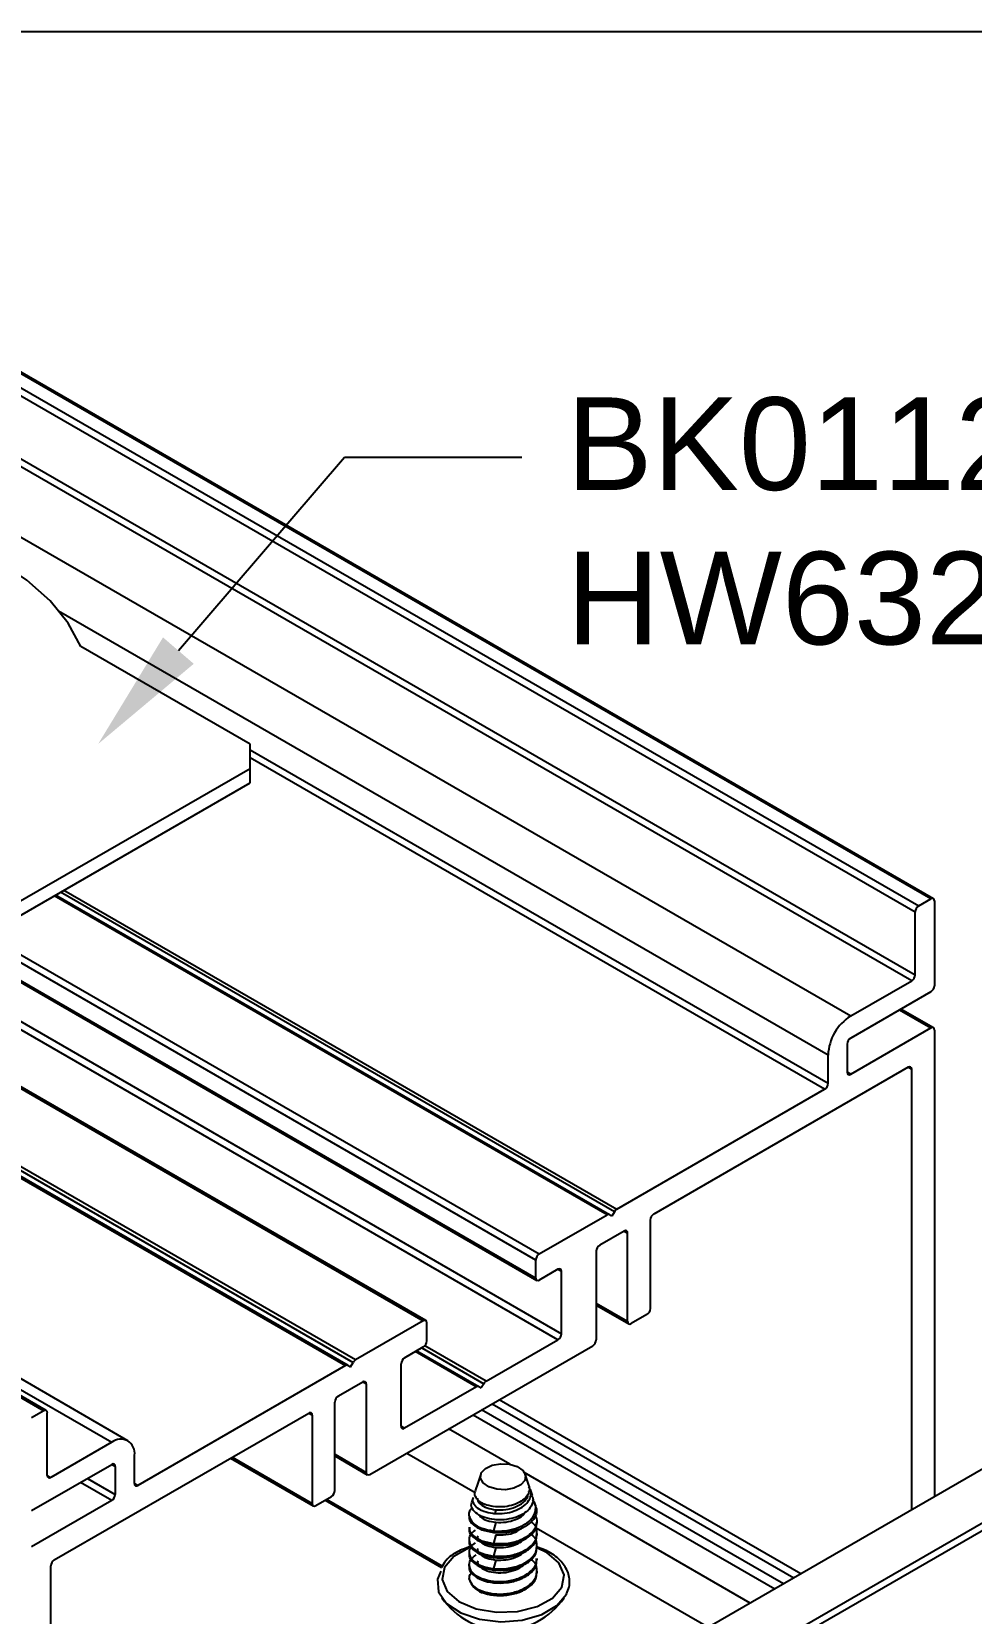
# Model space of a CAD drawing. Extents: x 0 to 7.49, y -6.93 to 0.
# Drawn here: x 2.954 to 4.86, y -3.211 to 0 of the extents above; entities that cross this region are included whole.
import ezdxf
from ezdxf import colors
from ezdxf.entities.mleader import LeaderData, LeaderLine
from ezdxf.math import Vec2, Vec3

# ---------------------------------------------------------------- set-up
doc = ezdxf.new("R2010")
doc.units = 0
doc.header["$LTSCALE"] = 0.5
doc.header["$MEASUREMENT"] = 0
for name, color, linetype in [('End Cap', 92, 'CONTINUOUS'), ('FAB DWG', 221, 'CONTINUOUS'), ('Hardware', 242, 'CONTINUOUS'), ('Housing', 150, 'CONTINUOUS')]:
    doc.layers.add(name, color=color, linetype=linetype)
doc.layers.add('Text-Unprinted', color=131, linetype='CONTINUOUS', plot=False)
doc.styles.get("Standard").update_dxf_attribs({"font": 'arial.ttf'})

msp = doc.modelspace()

# ---------------------------------------------------------------- linework, layer by layer
at = {"layer": 'End Cap', "transparency": 16777216}
for p, q in [((5.8668, -2.3499), (4.0424, -3.4031)), ((4.1365, -3.4574), (5.9577, -2.4061)), ((5.9646, -2.4183), (4.1435, -3.4696))]:
    msp.add_line(p, q, dxfattribs=at)
at = {"layer": 'Hardware', "transparency": 16777216}
for p, q in [((3.3971, -1.4465), (3.0537, -1.2483)), ((3.3971, -1.5248), (3.3971, -1.4465)), ((2.7307, -1.8801), (3.3971, -1.4955)), ((2.7307, -1.9094), (3.3971, -1.5248)), ((3.8592, -2.9465), (3.854, -2.9623)), ((3.8652, -2.9283), (3.8592, -2.9465)), ((3.9628, -2.9504), (3.9555, -2.9283)), ((3.8497, -2.9754), (3.847, -2.9837)), ((3.9624, -2.964), (3.9624, -2.9635)), ((3.9698, -2.9717), (3.9657, -2.9592)), ((3.8958, -3.0004), (3.8938, -3.0079)), ((3.9768, -2.9931), (3.9751, -2.9881)), ((3.8414, -3.0357), (3.8414, -3.0389)), ((3.8958, -3.0259), (3.8911, -3.0433)), ((3.8911, -3.0433), (3.8968, -3.0438)), ((3.9794, -3.0262), (3.9794, -3.023)), ((3.9794, -3.0517), (3.9794, -3.0485)), ((3.8414, -3.0613), (3.8414, -3.0645)), ((3.8958, -3.0514), (3.8911, -3.0688)), ((3.8958, -3.077), (3.8911, -3.0943)), ((3.9794, -3.0772), (3.9794, -3.074)), ((3.8414, -3.0868), (3.8414, -3.09)), ((3.8414, -3.1123), (3.8414, -3.1155)), ((3.8958, -3.1025), (3.8911, -3.1198)), ((3.9794, -3.1027), (3.9794, -3.0995)), ((3.9794, -3.1282), (3.9794, -3.1251))]:
    msp.add_line(p, q, dxfattribs=at)
at = {"layer": 'Hardware', "transparency": 16777216, "flags": 128}
for points in [[(3.0537, -1.2483), (3.0281, -1.2005), (2.9913, -1.1552), (2.944, -1.1133), (2.8871, -1.0756), (2.8218, -1.0428), (2.7492, -1.0155), (2.6708, -0.9943), (2.588, -0.9795)], [(3.8662, -2.9258), (3.8745, -2.9167), (3.8882, -2.91), (3.9053, -2.9069), (3.9232, -2.9078), (3.9391, -2.9125), (3.9507, -2.9205), (3.9561, -2.9303), (3.9545, -2.9407), (3.9462, -2.9499), (3.9325, -2.9565), (3.9154, -2.9597), (3.8975, -2.9588), (3.8816, -2.954), (3.87, -2.946), (3.8646, -2.9362), (3.8662, -2.9258)], [(3.8438, -3.077), (3.8414, -3.0779), (3.8103, -3.0951), (3.7913, -3.1174), (3.7867, -3.1421), (3.7969, -3.1663), (3.8209, -3.1869), (3.8556, -3.2016), (3.897, -3.2085), (3.9399, -3.2069), (3.9793, -3.1969), (4.0104, -3.1797), (4.0294, -3.1574)], [(4.0294, -3.1574), (4.034, -3.1327), (4.0238, -3.1085), (3.9998, -3.0879), (3.9787, -3.0777)], [(3.784, -3.1253), (3.7775, -3.1415), (3.7796, -3.1669), (3.7959, -3.1905), (3.8246, -3.2098), (3.8626, -3.2227), (3.9057, -3.2277), (3.9494, -3.2244), (3.9888, -3.2131), (4.0197, -3.195), (4.0388, -3.1721), (4.0388, -3.1721)]]:
    msp.add_lwpolyline(points, dxfattribs=at)
at = {"layer": 'Hardware', "transparency": 16777216}
for centre, radius, start, end in [((3.9104, -2.9324), 0.1122, 263.0297, 289.4284), ((3.8807, -3.1301), 0.0406, 196.1465, 250.1081), ((3.9104, -3.0933), 0.151, 214.7003, 325.2997)]:
    msp.add_arc(centre, radius, start, end, dxfattribs=at)
for points, knots in [([(3.9621, -2.9506), (3.9629, -2.9526), (3.9651, -2.9584), (3.9622, -2.9685), (3.9539, -2.9792), (3.9402, -2.9876), (3.9232, -2.9932), (3.9073, -2.9951), (3.898, -2.9945), (3.8948, -2.9943)], [0, 0, 0, 0, 0.088139, 0.250778, 0.414665, 0.578446, 0.744204, 0.911641, 1, 1, 1, 1]), ([(3.8928, -3.0204), (3.8861, -3.0193), (3.8727, -3.0172), (3.8572, -3.0094), (3.8479, -2.9994), (3.8447, -2.9903), (3.8471, -2.9853), (3.8478, -2.984)], [0, 0, 0, 0, 0.228204, 0.456487, 0.684954, 0.913145, 1, 1, 1, 1]), ([(3.85, -2.9755), (3.8498, -2.9758), (3.8475, -2.9794), (3.8496, -2.987), (3.8569, -2.9967), (3.8709, -3.004), (3.8844, -3.0071), (3.8923, -3.0078), (3.8938, -3.0079)], [0, 0, 0, 0, 0.022391, 0.257011, 0.491547, 0.720747, 0.949346, 1, 1, 1, 1]), ([(3.8948, -2.9943), (3.8888, -2.9934), (3.8769, -2.9916), (3.8631, -2.9849), (3.8548, -2.9761), (3.852, -2.9681), (3.8541, -2.9638), (3.8547, -2.9626)], [0, 0, 0, 0, 0.228196, 0.456474, 0.684983, 0.913154, 1, 1, 1, 1]), ([(3.8591, -2.9768), (3.8589, -2.9777), (3.8578, -2.982), (3.8639, -2.9896), (3.8767, -2.9973), (3.8895, -2.9994), (3.8958, -3.0004)], [0, 0, 0, 0, 0.088098, 0.386448, 0.697253, 1, 1, 1, 1]), ([(3.969, -2.972), (3.9698, -2.9736), (3.9724, -2.9793), (3.9699, -2.99), (3.9616, -3.0021), (3.9469, -3.012), (3.9281, -3.0187), (3.9092, -3.0214), (3.8975, -3.0207), (3.8928, -3.0204)], [0, 0, 0, 0, 0.0623551, 0.2247362, 0.3887289, 0.5526975, 0.7178545, 0.8849904, 1, 1, 1, 1]), ([(3.8938, -3.0079), (3.9003, -3.0081), (3.9135, -3.0083), (3.9331, -3.0034), (3.9498, -2.9955), (3.9619, -2.9846), (3.9673, -2.972), (3.9675, -2.9613), (3.9636, -2.9556), (3.9624, -2.9539)], [0, 0, 0, 0, 0.1564907, 0.3130885, 0.4700138, 0.6268562, 0.7796567, 0.9323452, 1, 1, 1, 1]), ([(3.8958, -3.0004), (3.9025, -3.0006), (3.9161, -3.0009), (3.9362, -2.9953), (3.9517, -2.9861), (3.9605, -2.9765), (3.9609, -2.9704), (3.961, -2.9688)], [0, 0, 0, 0, 0.227756, 0.461574, 0.686021, 0.917783, 1, 1, 1, 1]), ([(3.8968, -3.0438), (3.9042, -3.0436), (3.9193, -3.0433), (3.9413, -3.0372), (3.9599, -3.0275), (3.9726, -3.0145), (3.9775, -2.9999), (3.9766, -2.988), (3.9717, -2.982), (3.9704, -2.9804)], [0, 0, 0, 0, 0.152684, 0.312039, 0.471556, 0.630573, 0.786175, 0.941981, 1, 1, 1, 1]), ([(3.8481, -2.9964), (3.8466, -2.9977), (3.8406, -3.003), (3.8404, -3.0143), (3.8483, -3.0279), (3.8659, -3.0387), (3.8828, -3.0418), (3.8911, -3.0433)], [0, 0, 0, 0, 0.0740289, 0.3078401, 0.5343299, 0.7701982, 1, 1, 1, 1]), ([(3.8425, -3.0135), (3.8421, -3.0148), (3.8407, -3.0207), (3.8489, -3.0311), (3.8658, -3.0419), (3.8827, -3.045), (3.8911, -3.0465)], [0, 0, 0, 0, 0.088089, 0.386486, 0.697239, 1, 1, 1, 1]), ([(3.8623, -3.011), (3.863, -3.0123), (3.8654, -3.0169), (3.8771, -3.0228), (3.8896, -3.0249), (3.8958, -3.0259)], [0, 0, 0, 0, 0.157454, 0.58426, 1, 1, 1, 1]), ([(3.8911, -3.0688), (3.9, -3.0692), (3.918, -3.0699), (3.9444, -3.063), (3.9657, -3.0514), (3.978, -3.0356), (3.9813, -3.0215), (3.9771, -3.0141), (3.976, -3.0122)], [0, 0, 0, 0, 0.185064, 0.375013, 0.55741, 0.745703, 0.933995, 1, 1, 1, 1]), ([(3.8958, -3.0259), (3.9026, -3.0261), (3.9162, -3.0264), (3.9359, -3.0207), (3.9501, -3.0133), (3.9543, -3.0072), (3.9557, -3.005)], [0, 0, 0, 0, 0.283242, 0.574022, 0.853151, 1, 1, 1, 1]), ([(3.976, -2.9934), (3.9768, -2.9952), (3.9797, -3.0015), (3.9768, -3.0133), (3.9675, -3.0267), (3.9558, -3.0345), (3.9486, -3.0378), (3.9477, -3.0382)], [0, 0, 0, 0, 0.108629, 0.390518, 0.674888, 0.959223, 1, 1, 1, 1]), ([(3.8539, -3.0417), (3.8501, -3.0448), (3.8416, -3.0519), (3.8402, -3.0653), (3.8483, -3.079), (3.8659, -3.0898), (3.8828, -3.0928), (3.8911, -3.0943)], [0, 0, 0, 0, 0.164727, 0.375637, 0.579942, 0.792707, 1, 1, 1, 1]), ([(3.8425, -3.0358), (3.8421, -3.0371), (3.8407, -3.043), (3.8489, -3.0535), (3.8658, -3.0642), (3.8827, -3.0673), (3.8911, -3.0688)], [0, 0, 0, 0, 0.088089, 0.386486, 0.697239, 1, 1, 1, 1]), ([(3.8425, -3.039), (3.8421, -3.0403), (3.8407, -3.0462), (3.8489, -3.0567), (3.8658, -3.0674), (3.8827, -3.0705), (3.8911, -3.072)], [0, 0, 0, 0, 0.088089, 0.386486, 0.697239, 1, 1, 1, 1]), ([(3.8911, -3.0943), (3.9, -3.0947), (3.918, -3.0954), (3.9445, -3.0885), (3.9655, -3.0769), (3.9785, -3.061), (3.9802, -3.0437), (3.9757, -3.0309), (3.9687, -3.0257), (3.9674, -3.0248)], [0, 0, 0, 0, 0.160319, 0.324869, 0.482877, 0.645993, 0.809108, 0.967116, 1, 1, 1, 1]), ([(3.8911, -3.072), (3.9, -3.0723), (3.918, -3.0731), (3.9445, -3.0662), (3.9653, -3.0546), (3.9779, -3.0403), (3.9782, -3.0303), (3.9782, -3.0261)], [0, 0, 0, 0, 0.210264, 0.4260786, 0.6333122, 0.8472446, 1, 1, 1, 1]), ([(3.8911, -3.0465), (3.9, -3.0468), (3.918, -3.0476), (3.9374, -3.0426), (3.9464, -3.0387), (3.9477, -3.0382)], [0, 0, 0, 0, 0.45594, 0.923915, 1, 1, 1, 1]), ([(3.8911, -3.1198), (3.9, -3.1202), (3.918, -3.1209), (3.9445, -3.114), (3.9655, -3.1024), (3.9785, -3.0865), (3.9802, -3.0692), (3.9757, -3.0564), (3.9685, -3.0511), (3.9672, -3.0501)], [0, 0, 0, 0, 0.159969, 0.324161, 0.481825, 0.644585, 0.807345, 0.965009, 1, 1, 1, 1]), ([(3.8958, -3.0514), (3.9025, -3.0516), (3.916, -3.0518), (3.9339, -3.0473), (3.9418, -3.0422), (3.9447, -3.0403)], [0, 0, 0, 0, 0.38263, 0.775443, 1, 1, 1, 1]), ([(3.8469, -3.0741), (3.8379, -3.0772), (3.817, -3.0845), (3.7952, -3.0998), (3.7879, -3.1131), (3.7853, -3.1178)], [0, 0, 0, 0, 0.321396, 0.75599, 1, 1, 1, 1]), ([(3.8539, -3.0673), (3.8501, -3.0703), (3.8416, -3.0774), (3.8402, -3.0908), (3.8483, -3.1045), (3.8659, -3.1153), (3.8828, -3.1183), (3.8911, -3.1198)], [0, 0, 0, 0, 0.164727, 0.375637, 0.579942, 0.792707, 1, 1, 1, 1]), ([(3.8425, -3.0645), (3.8421, -3.0658), (3.8407, -3.0717), (3.8489, -3.0822), (3.8658, -3.0929), (3.8827, -3.096), (3.8911, -3.0975)], [0, 0, 0, 0, 0.088089, 0.386486, 0.697239, 1, 1, 1, 1]), ([(3.8591, -3.0533), (3.8589, -3.0543), (3.8578, -3.0585), (3.8639, -3.0662), (3.8767, -3.0739), (3.8895, -3.0759), (3.8958, -3.077)], [0, 0, 0, 0, 0.088098, 0.386448, 0.697253, 1, 1, 1, 1]), ([(3.8591, -3.0788), (3.8589, -3.0798), (3.8578, -3.0841), (3.8639, -3.0917), (3.8767, -3.0994), (3.8895, -3.1015), (3.8958, -3.1025)], [0, 0, 0, 0, 0.088098, 0.386448, 0.697253, 1, 1, 1, 1]), ([(3.8911, -3.0975), (3.9, -3.0979), (3.918, -3.0986), (3.9445, -3.0917), (3.9653, -3.0801), (3.9779, -3.0658), (3.9782, -3.0558), (3.9782, -3.0516)], [0, 0, 0, 0, 0.210264, 0.426079, 0.633312, 0.847245, 1, 1, 1, 1]), ([(3.8911, -3.123), (3.9, -3.1234), (3.918, -3.1241), (3.9445, -3.1172), (3.9653, -3.1056), (3.9779, -3.0913), (3.9782, -3.0813), (3.9782, -3.0772)], [0, 0, 0, 0, 0.210264, 0.426079, 0.633312, 0.847245, 1, 1, 1, 1]), ([(3.8958, -3.077), (3.9026, -3.0771), (3.9162, -3.0775), (3.9357, -3.0716), (3.9483, -3.0657), (3.9517, -3.0612), (3.9521, -3.0607)], [0, 0, 0, 0, 0.318514, 0.645506, 0.959394, 1, 1, 1, 1]), ([(4.0392, -3.1713), (4.0412, -3.1666), (4.0465, -3.1537), (4.0452, -3.1309), (4.0317, -3.1072), (4.0099, -3.0881), (3.9897, -3.0799), (3.9803, -3.0761)], [0, 0, 0, 0, 0.129342, 0.355628, 0.577306, 0.804046, 1, 1, 1, 1]), ([(3.8548, -3.0919), (3.8507, -3.0953), (3.8417, -3.1026), (3.8401, -3.1163), (3.8483, -3.1301), (3.8661, -3.1405), (3.8906, -3.1463), (3.9181, -3.1462), (3.9445, -3.1396), (3.9654, -3.1279), (3.9779, -3.1136), (3.9782, -3.1036), (3.9782, -3.0995)], [0, 0, 0, 0, 0.0898468, 0.1952531, 0.2973589, 0.4036926, 0.5072914, 0.6108903, 0.717224, 0.8193298, 0.9247361, 1, 1, 1, 1]), ([(3.8417, -3.1414), (3.8437, -3.1461), (3.8477, -3.1555), (3.8662, -3.166), (3.8906, -3.1718), (3.9182, -3.1717), (3.9444, -3.1652), (3.9656, -3.1535), (3.9785, -3.1376), (3.9802, -3.1203), (3.9757, -3.1074), (3.9685, -3.1021), (3.9672, -3.1011)], [0, 0, 0, 0, 0.10938, 0.219814, 0.327408, 0.435002, 0.545436, 0.65148, 0.760951, 0.870422, 0.976465, 1, 1, 1, 1]), ([(3.8425, -3.1155), (3.8421, -3.1169), (3.8407, -3.1227), (3.8488, -3.1333), (3.8659, -3.1437), (3.8906, -3.1495), (3.9181, -3.1494), (3.9445, -3.1428), (3.9654, -3.1311), (3.9779, -3.1168), (3.9782, -3.1068), (3.9782, -3.1027)], [0, 0, 0, 0, 0.036104, 0.158402, 0.285765, 0.409852, 0.533939, 0.661301, 0.7836, 0.909852, 1, 1, 1, 1]), ([(3.8425, -3.09), (3.8421, -3.0914), (3.8407, -3.0972), (3.8489, -3.1077), (3.8658, -3.1185), (3.8827, -3.1215), (3.8911, -3.123)], [0, 0, 0, 0, 0.088089, 0.386486, 0.697239, 1, 1, 1, 1]), ([(3.8591, -3.1044), (3.8589, -3.1053), (3.8578, -3.1096), (3.8639, -3.1173), (3.8768, -3.1247), (3.8954, -3.1287), (3.9164, -3.1283), (3.9356, -3.1227), (3.9483, -3.1167), (3.9517, -3.1123), (3.9521, -3.1118)], [0, 0, 0, 0, 0.045167, 0.198128, 0.357474, 0.51269, 0.667905, 0.827251, 0.980212, 1, 1, 1, 1]), ([(3.8958, -3.1025), (3.9026, -3.1026), (3.9162, -3.103), (3.9357, -3.0972), (3.9483, -3.0912), (3.9517, -3.0867), (3.9521, -3.0862)], [0, 0, 0, 0, 0.318514, 0.645506, 0.959394, 1, 1, 1, 1]), ([(3.8417, -3.1414), (3.842, -3.1371), (3.8424, -3.1323), (3.8465, -3.1283), (3.8469, -3.1279)], [0, 0, 0, 0, 0.909241, 1, 1, 1, 1]), ([(3.8669, -3.1683), (3.8747, -3.1707), (3.8901, -3.1752), (3.9182, -3.1748), (3.9445, -3.1684), (3.9654, -3.1566), (3.9779, -3.1424), (3.9782, -3.1324), (3.9782, -3.1282)], [0, 0, 0, 0, 0.176793, 0.349884, 0.527544, 0.69814, 0.874251, 1, 1, 1, 1])]:
    msp.add_open_spline(points, degree=3, knots=knots, dxfattribs=at)
at = {"layer": 'Housing', "transparency": 16777216}
for p, q in [((4.7783, -1.7605), (1.867, -0.0799)), ((4.7833, -1.76), (1.8693, -0.0778)), ((4.7465, -1.7871), (1.8367, -0.1073)), ((1.8476, -0.0973), (4.7536, -1.7748)), ((4.7394, -1.9265), (2.3354, -0.5387)), ((2.3373, -0.5235), (4.7465, -1.9143)), ((2.2662, -0.6417), (4.6157, -1.998)), ((4.5697, -2.0776), (3.0083, -1.1762)), ((3.3971, -1.4578), (4.5697, -2.1347)), ((4.5627, -2.147), (3.3971, -1.4742)), ((3.1491, -2.8602), (1.055, -1.6512)), ((1.0536, -1.6881), (2.9787, -2.7994)), ((2.9837, -2.7989), (1.0537, -1.6848)), ((1.0541, -1.6727), (3.1166, -2.8634)), ((4.1213, -2.4018), (2.9996, -1.7542)), ((3.0025, -1.7525), (4.1263, -2.4013)), ((4.1363, -2.3955), (3.0125, -1.7468)), ((3.0196, -1.7427), (4.1413, -2.3902)), ((4.7536, -1.7748), (4.7783, -1.7605)), ((4.7854, -1.7646), (4.7854, -1.9368)), ((4.7465, -1.9143), (4.7465, -1.7871)), ((3.9766, -2.4935), (2.8479, -1.8418)), ((2.862, -1.8336), (3.9837, -2.4812)), ((2.8446, -1.8764), (3.9766, -2.5302)), ((2.8459, -1.8805), (3.9787, -2.5348)), ((4.6157, -1.998), (4.7394, -1.9265)), ((4.7783, -1.949), (4.6157, -2.0429)), ((2.6138, -1.9615), (3.7486, -2.6169)), ((3.7536, -2.6164), (2.6207, -1.9623)), ((4.0217, -2.6552), (2.8682, -1.9891)), ((2.871, -1.9744), (4.0288, -2.643)), ((4.7147, -1.9857), (4.7783, -2.0225)), ((4.7833, -2.022), (4.7176, -1.9841)), ((4.6157, -2.1164), (4.7783, -2.0225)), ((4.7854, -2.0266), (4.7854, -2.9742)), ((4.5697, -2.1347), (4.5697, -2.0776)), ((4.6086, -2.0551), (4.6086, -2.1123)), ((4.7324, -2.1021), (4.2162, -2.4001)), ((4.6157, -2.1164), (4.6086, -2.1123)), ((4.7324, -2.1021), (4.7394, -2.1062)), ((4.7394, -3.0007), (4.7394, -2.1062)), ((4.1413, -2.3902), (4.5627, -2.147)), ((2.7213, -2.2055), (3.591, -2.7079)), ((3.596, -2.7074), (2.7272, -2.2055)), ((2.7372, -2.1997), (3.606, -2.7017)), ((3.611, -2.6964), (2.7413, -2.194)), ((3.9837, -2.4812), (4.1213, -2.4018)), ((4.1313, -2.4042), (4.1263, -2.4013)), ((4.1363, -2.3955), (4.1313, -2.4042)), ((4.1561, -2.4348), (4.1066, -2.4634)), ((4.1561, -2.4348), (4.1631, -2.4389)), ((4.1631, -2.6185), (4.1631, -2.4389)), ((4.2091, -2.4123), (4.2091, -2.592)), ((3.9766, -2.5302), (3.9766, -2.4935)), ((4.0995, -2.4756), (4.0995, -2.6552)), ((4.0217, -2.5123), (3.9837, -2.5343)), ((4.0217, -2.5123), (4.0288, -2.5164)), ((4.0288, -2.643), (4.0288, -2.5164)), ((4.1631, -2.6185), (4.0995, -2.5818)), ((4.0995, -2.5852), (4.1652, -2.6231)), ((3.7486, -2.6169), (3.611, -2.6964)), ((3.7557, -2.6578), (3.7557, -2.621)), ((4.202, -2.6042), (4.1702, -2.6226)), ((3.8762, -2.7393), (4.0217, -2.6552)), ((3.6399, -2.9287), (4.0924, -2.6675)), ((3.7106, -2.692), (3.7486, -2.67)), ((3.8562, -2.7508), (3.7324, -2.6794)), ((3.7353, -2.6777), (3.8612, -2.7503)), ((3.7453, -2.6719), (3.8712, -2.7445)), ((3.8762, -2.7393), (3.7517, -2.6674)), ((3.591, -2.7079), (3.1697, -2.9512)), ((3.596, -2.7074), (3.601, -2.7103)), ((3.601, -2.7103), (3.606, -2.7017)), ((3.7035, -2.8308), (3.7035, -2.7042)), ((3.5762, -2.7695), (3.6257, -2.7409)), ((3.6328, -2.745), (3.6257, -2.7409)), ((3.6328, -2.745), (3.6328, -2.9247)), ((3.8562, -2.7508), (3.7106, -2.8348)), ((3.8612, -2.7503), (3.8662, -2.7532)), ((3.8712, -2.7445), (3.8662, -2.7532)), ((3.5692, -2.9614), (3.5692, -2.7818)), ((3.8882, -2.7854), (4.5003, -3.1388)), ((4.5144, -3.1306), (3.9023, -2.7773)), ((2.9787, -2.7994), (2.954, -2.8137)), ((2.9858, -2.9307), (2.9858, -2.8035)), ((3, -3.1022), (3.5161, -2.8042)), ((3.5232, -2.8083), (3.5161, -2.8042)), ((3.5232, -2.8083), (3.5232, -2.9879)), ((3.8494, -2.8078), (4.4615, -3.1612)), ((4.4791, -3.151), (3.8669, -2.7977)), ((3.7035, -2.8308), (3.7106, -2.8348)), ((3.9238, -2.9079), (3.7999, -2.8364)), ((3.1166, -2.8634), (2.9929, -2.9348)), ((3.5692, -2.8879), (3.6328, -2.9247)), ((3.715, -2.8854), (3.8535, -2.9653)), ((2.954, -3.0022), (3.1166, -2.9083)), ((3.1237, -2.9124), (3.1166, -2.9083)), ((3.1237, -2.9124), (3.1237, -2.9695)), ((3.1626, -2.9471), (3.1626, -2.8899)), ((3.3576, -2.8957), (3.5253, -2.9925)), ((3.3605, -2.894), (3.5232, -2.9879)), ((3.5692, -2.8913), (3.6349, -2.9292)), ((2.9858, -2.9307), (2.9929, -2.9348)), ((3.1166, -2.9818), (3.053, -2.945)), ((3.0671, -2.9369), (3.1237, -2.9695)), ((3.1626, -2.9471), (3.1697, -2.9512)), ((4.412, -3.1898), (3.953, -2.9248)), ((3.1166, -2.9818), (2.954, -3.0757)), ((3.5303, -2.992), (3.5621, -2.9736)), ((3.5494, -2.981), (3.7856, -3.1173)), ((3.787, -3.1148), (3.5523, -2.9793)), ((3.9773, -3.0368), (4.3271, -3.2388)), ((2.9929, -4.2688), (2.9929, -3.1144))]:
    msp.add_line(p, q, dxfattribs=at)
for centre, radius, start, end in [((4.7811, -1.7639), 0.00437, 350.786, 129.2033), ((4.7619, -1.7878), 0.0154, 122.6055, 177.3945), ((4.7312, -1.9136), 0.0154, 302.6055, 357.3945), ((4.77, -1.9361), 0.0154, 302.6055, 357.3945), ((4.6695, -2.0821), 0.0999, 122.6055, 177.3945), ((4.7811, -2.0259), 0.00437, 350.786, 129.2033), ((4.624, -2.0558), 0.0154, 122.6055, 177.3945), ((4.6129, -2.113), 0.00437, 170.786, 309.2033), ((4.7351, -2.1055), 0.00437, 350.786, 129.2033), ((4.5544, -2.134), 0.0154, 302.6055, 357.3945), ((4.1243, -2.4059), 0.00503, 65.686, 125.6182), ((4.149, -2.4025), 0.0144, 121.9547, 151.1444), ((4.2245, -2.413), 0.0154, 122.6055, 177.3945), ((4.1588, -2.4382), 0.00437, 350.786, 129.2033), ((4.1149, -2.4763), 0.0154, 122.6055, 177.3945), ((3.992, -2.4942), 0.0154, 122.6055, 177.3945), ((3.981, -2.5309), 0.00437, 170.786, 309.2033), ((4.0245, -2.5157), 0.00437, 350.786, 129.2033), ((4.1938, -2.5913), 0.0154, 302.6055, 357.3945), ((3.7514, -2.6203), 0.00437, 350.786, 129.2033), ((4.1675, -2.6192), 0.00437, 170.786, 309.2033), ((3.7403, -2.6571), 0.0154, 302.6055, 357.3945), ((4.0134, -2.6423), 0.0154, 302.6055, 357.3945), ((4.0841, -2.6545), 0.0154, 302.6055, 357.3945), ((3.6186, -2.7086), 0.0144, 121.9547, 151.1444), ((3.7189, -2.7049), 0.0154, 122.6055, 177.3945), ((3.5939, -2.712), 0.00503, 65.686, 125.6182), ((3.6285, -2.7443), 0.00437, 350.786, 129.2033), ((3.8591, -2.7549), 0.00503, 65.686, 125.6182), ((3.8838, -2.7515), 0.0144, 121.9547, 151.1444), ((3.5845, -2.7825), 0.0154, 122.6055, 177.3945), ((2.9815, -2.8028), 0.00437, 350.786, 129.2033), ((3.5189, -2.8076), 0.00437, 350.786, 129.2033), ((3.1346, -2.8854), 0.0284, 350.786, 129.2033), ((3.7078, -2.8315), 0.00437, 170.786, 309.2033), ((3.1194, -2.9117), 0.00437, 350.786, 129.2033), ((2.9901, -2.9314), 0.00437, 170.786, 309.2033), ((3.1669, -2.9478), 0.00437, 170.786, 309.2033), ((3.6371, -2.9254), 0.00437, 170.786, 309.2033), ((3.1083, -2.9688), 0.0154, 302.6055, 357.3945), ((3.5538, -2.9607), 0.0154, 302.6055, 357.3945), ((3.5275, -2.9886), 0.00437, 170.786, 309.2033), ((3.0082, -3.1151), 0.0154, 122.6055, 177.3945)]:
    msp.add_arc(centre, radius, start, end, dxfattribs=at)
at = {"layer": 'Text-Unprinted', "ltscale": 0.5, "transparency": 16777216}
msp.add_lwpolyline([(0, 0), (7.3866, 0), (7.3866, -6.8457), (0, -6.8457)], close=True, dxfattribs=at)

# ---------------------------------------------------------------- leaders
at = {"layer": 'FAB DWG', "transparency": 16777216}
ml = msp.add_multileader_mtext('Standard', dxfattribs=at)
ml.set_content('BK01125\\PHW63214 (x2)', color=256)
ml.set_leader_properties()
ml.build(insert=Vec2(0, 0))
ml.multileader.update_dxf_attribs({"text_right_attachment_type": 2, "dogleg_length": 0.36, "arrow_head_size": 0.25})
ctx = ml.context
ctx.base_point, ctx.char_height, ctx.arrow_head_size, ctx.landing_gap_size, ctx.plane_origin = Vec3(3.9486, -0.8641), 0.188, 0.25, 0.09, Vec3(4.5615, -1.4461)
ctx.right_attachment = 2
notes = []
notes.append((ctx, [(1, (1, 1, 0), (3.5886, -0.8641), (1, 0), 0.36, [(0, [(3.0888, -1.4461)], 0, [])])]))
ctx.mtext.insert, ctx.mtext.width, ctx.mtext.flow_direction = Vec3(4.0386, -0.7424), 1.736568, 5
for ctx, leaders in notes:
    for number, flags, end, landing, length, lines in leaders:
        leader = LeaderData()
        leader.index, (leader.has_last_leader_line, leader.has_dogleg_vector, leader.attachment_direction) = number, flags
        leader.last_leader_point, leader.dogleg_vector, leader.dogleg_length = Vec3(end), Vec3(landing), length
        for number, points, colour, breaks in lines:
            line = LeaderLine()
            line.index, line.vertices, line.color, line.breaks = number, Vec3.list(points), colors.encode_raw_color(colour), breaks
            leader.lines.append(line)
        ctx.leaders.append(leader)

doc.saveas('drawing.dxf')
